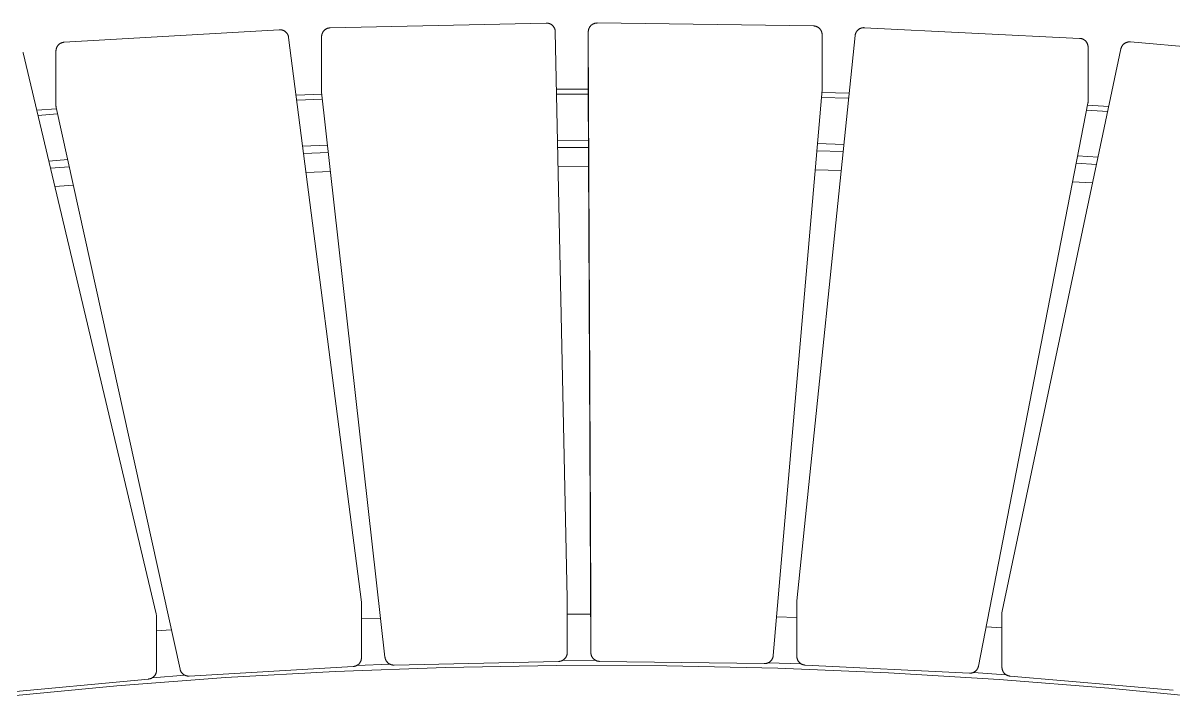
# Model space of a CAD drawing. Header units: millimetres. Extents: x -427 to 4679, y -324 to 2971.
# Drawn here: x 3155 to 3674, y 1365 to 1670 of the extents above; entities that cross this region are included whole.
import ezdxf

# ---------------------------------------------------------------- set-up
doc = ezdxf.new("R2010")
doc.units = ezdxf.units.MM
doc.layers.add('ZANO_R', color=7, linetype='Continuous', lineweight=0)

msp = doc.modelspace()

# ---------------------------------------------------------------- linework, layer by layer
at = {"layer": 'ZANO_R'}
for p, q in [((3293.89, 1668.02), (3391.17, 1670.18)), ((3391.17, 1670.18), (3391.31, 1670.18)), ((3391.31, 1670.18), (3391.45, 1670.17)), ((3391.45, 1670.17), (3391.59, 1670.16)), ((3391.59, 1670.16), (3391.72, 1670.15)), ((3391.72, 1670.15), (3391.86, 1670.13)), ((3391.86, 1670.13), (3392, 1670.11)), ((3392, 1670.11), (3392.13, 1670.08)), ((3392.13, 1670.08), (3392.27, 1670.05)), ((3392.27, 1670.05), (3392.4, 1670.01)), ((3392.4, 1670.01), (3392.54, 1669.97)), ((3392.54, 1669.97), (3392.67, 1669.92)), ((3392.67, 1669.92), (3392.8, 1669.87)), ((3392.8, 1669.87), (3392.92, 1669.81)), ((3392.92, 1669.81), (3393.05, 1669.76)), ((3393.05, 1669.76), (3393.17, 1669.69)), ((3393.17, 1669.69), (3393.29, 1669.62)), ((3393.29, 1669.62), (3393.41, 1669.55)), ((3393.41, 1669.55), (3393.53, 1669.47)), ((3393.53, 1669.47), (3393.64, 1669.39)), ((3393.64, 1669.39), (3393.75, 1669.31)), ((3393.75, 1669.31), (3393.86, 1669.22)), ((3393.86, 1669.22), (3393.96, 1669.13)), ((3393.96, 1669.13), (3394.06, 1669.03)), ((3394.06, 1669.03), (3394.16, 1668.93)), ((3394.16, 1668.93), (3394.25, 1668.83)), ((3394.25, 1668.83), (3394.34, 1668.73)), ((3394.34, 1668.73), (3394.43, 1668.62)), ((3394.43, 1668.62), (3394.51, 1668.51)), ((3394.51, 1668.51), (3394.59, 1668.39)), ((3394.59, 1668.39), (3394.66, 1668.28)), ((3410.73, 1668.32), (3410.81, 1668.43)), ((3410.81, 1668.43), (3410.89, 1668.54)), ((3410.89, 1668.54), (3410.97, 1668.65)), ((3410.97, 1668.65), (3411.05, 1668.76)), ((3411.05, 1668.76), (3411.14, 1668.87)), ((3411.14, 1668.87), (3411.24, 1668.97)), ((3411.24, 1668.97), (3411.33, 1669.06)), ((3411.33, 1669.06), (3411.43, 1669.16)), ((3411.43, 1669.16), (3411.54, 1669.25)), ((3411.54, 1669.25), (3411.64, 1669.34)), ((3411.64, 1669.34), (3411.75, 1669.42)), ((3411.75, 1669.42), (3411.86, 1669.5)), ((3411.86, 1669.5), (3411.98, 1669.58)), ((3411.98, 1669.58), (3412.09, 1669.65)), ((3412.09, 1669.65), (3412.21, 1669.72)), ((3412.21, 1669.72), (3412.33, 1669.78)), ((3412.33, 1669.78), (3412.46, 1669.84)), ((3412.46, 1669.84), (3412.58, 1669.9)), ((3412.58, 1669.9), (3412.71, 1669.95)), ((3412.71, 1669.95), (3412.84, 1669.99)), ((3412.84, 1669.99), (3412.97, 1670.04)), ((3412.97, 1670.04), (3413.1, 1670.07)), ((3413.1, 1670.07), (3413.23, 1670.11)), ((3413.23, 1670.11), (3413.37, 1670.13)), ((3413.37, 1670.13), (3413.5, 1670.16)), ((3413.5, 1670.16), (3413.64, 1670.18)), ((3413.64, 1670.18), (3413.78, 1670.19)), ((3413.78, 1670.19), (3413.91, 1670.2)), ((3413.91, 1670.2), (3414.05, 1670.21)), ((3414.05, 1670.21), (3414.19, 1670.21)), ((3414.19, 1670.21), (3511.52, 1668.88)), ((3511.52, 1668.88), (3511.65, 1668.88)), ((3511.65, 1668.88), (3511.79, 1668.87)), ((3511.79, 1668.87), (3511.93, 1668.86)), ((3511.93, 1668.86), (3512.07, 1668.84)), ((3512.07, 1668.84), (3512.2, 1668.81)), ((3512.2, 1668.81), (3512.34, 1668.79)), ((3512.34, 1668.79), (3512.47, 1668.75)), ((3512.47, 1668.75), (3512.61, 1668.72)), ((3512.61, 1668.72), (3512.74, 1668.67)), ((3512.74, 1668.67), (3512.87, 1668.63)), ((3512.87, 1668.63), (3513, 1668.58)), ((3513, 1668.58), (3513.12, 1668.52)), ((3513.12, 1668.52), (3513.25, 1668.46)), ((3513.25, 1668.46), (3513.37, 1668.4)), ((3513.37, 1668.4), (3513.49, 1668.33)), ((3513.49, 1668.33), (3513.61, 1668.26)), ((3174.05, 1661.53), (3270.92, 1667.16)), ((3270.92, 1667.16), (3271.06, 1667.17)), ((3271.06, 1667.17), (3271.19, 1667.17)), ((3271.19, 1667.17), (3271.33, 1667.17)), ((3271.33, 1667.17), (3271.47, 1667.16)), ((3271.47, 1667.16), (3271.61, 1667.14)), ((3271.61, 1667.14), (3271.75, 1667.13)), ((3271.75, 1667.13), (3271.88, 1667.1)), ((3271.88, 1667.1), (3272.02, 1667.08)), ((3272.02, 1667.08), (3272.15, 1667.04)), ((3272.15, 1667.04), (3272.29, 1667.01)), ((3272.29, 1667.01), (3272.42, 1666.96)), ((3272.42, 1666.96), (3272.55, 1666.92)), ((3272.55, 1666.92), (3272.68, 1666.87)), ((3272.68, 1666.87), (3272.81, 1666.81)), ((3272.81, 1666.81), (3272.93, 1666.75)), ((3272.93, 1666.75), (3273.06, 1666.69)), ((3273.06, 1666.69), (3273.18, 1666.62)), ((3273.18, 1666.62), (3273.29, 1666.55)), ((3273.29, 1666.55), (3273.41, 1666.47)), ((3273.41, 1666.47), (3273.52, 1666.39)), ((3273.52, 1666.39), (3273.63, 1666.31)), ((3273.63, 1666.31), (3273.74, 1666.22)), ((3273.74, 1666.22), (3273.85, 1666.13)), ((3273.85, 1666.13), (3273.95, 1666.03)), ((3273.95, 1666.03), (3274.04, 1665.93)), ((3274.04, 1665.93), (3274.14, 1665.83)), ((3274.14, 1665.83), (3274.23, 1665.73)), ((3274.23, 1665.73), (3274.31, 1665.62)), ((3274.31, 1665.62), (3274.4, 1665.51)), ((3274.4, 1665.51), (3274.48, 1665.39)), ((3274.48, 1665.39), (3274.55, 1665.28)), ((3274.55, 1665.28), (3274.62, 1665.16)), ((3274.62, 1665.16), (3274.69, 1665.03)), ((3274.69, 1665.03), (3274.75, 1664.91)), ((3274.75, 1664.91), (3274.81, 1664.79)), ((3274.81, 1664.79), (3274.86, 1664.66)), ((3274.86, 1664.66), (3274.91, 1664.53)), ((3274.91, 1664.53), (3274.96, 1664.4)), ((3274.96, 1664.4), (3275, 1664.26)), ((3275, 1664.26), (3275.03, 1664.13)), ((3275.03, 1664.13), (3275.06, 1663.99)), ((3275.06, 1663.99), (3275.09, 1663.86)), ((3275.09, 1663.86), (3275.1, 1663.77)), ((3275.1, 1663.77), (3275.12, 1663.68)), ((3275.12, 1663.68), (3307.88, 1409.11)), ((3289.98, 1664.16), (3289.99, 1664.29)), ((3289.98, 1664.02), (3289.98, 1664.16)), ((3289.98, 1639.52), (3289.98, 1664.02)), ((3289.99, 1664.29), (3290, 1664.43)), ((3290, 1664.43), (3290.01, 1664.57)), ((3290.01, 1664.57), (3290.04, 1664.7)), ((3290.04, 1664.7), (3290.06, 1664.84)), ((3290.06, 1664.84), (3290.09, 1664.97)), ((3290.09, 1664.97), (3290.13, 1665.11)), ((3290.13, 1665.11), (3290.17, 1665.24)), ((3290.17, 1665.24), (3290.21, 1665.37)), ((3290.21, 1665.37), (3290.26, 1665.5)), ((3290.26, 1665.5), (3290.31, 1665.62)), ((3290.31, 1665.62), (3290.37, 1665.75)), ((3290.37, 1665.75), (3290.43, 1665.87)), ((3290.43, 1665.87), (3290.5, 1665.99)), ((3290.5, 1665.99), (3290.57, 1666.11)), ((3290.57, 1666.11), (3290.64, 1666.23)), ((3290.64, 1666.23), (3290.72, 1666.34)), ((3290.72, 1666.34), (3290.8, 1666.45)), ((3290.8, 1666.45), (3290.89, 1666.56)), ((3290.89, 1666.56), (3290.98, 1666.67)), ((3290.98, 1666.67), (3291.07, 1666.77)), ((3291.07, 1666.77), (3291.16, 1666.87)), ((3291.16, 1666.87), (3291.26, 1666.96)), ((3291.26, 1666.96), (3291.37, 1667.05)), ((3291.37, 1667.05), (3291.47, 1667.14)), ((3291.47, 1667.14), (3291.58, 1667.22)), ((3291.58, 1667.22), (3291.69, 1667.3)), ((3291.69, 1667.3), (3291.81, 1667.38)), ((3291.81, 1667.38), (3291.93, 1667.45)), ((3291.93, 1667.45), (3292.04, 1667.52)), ((3292.04, 1667.52), (3292.17, 1667.59)), ((3292.17, 1667.59), (3292.29, 1667.65)), ((3292.29, 1667.65), (3292.42, 1667.7)), ((3292.42, 1667.7), (3292.54, 1667.75)), ((3292.54, 1667.75), (3292.67, 1667.8)), ((3292.67, 1667.8), (3292.8, 1667.84)), ((3292.8, 1667.84), (3292.94, 1667.88)), ((3292.94, 1667.88), (3293.07, 1667.92)), ((3293.07, 1667.92), (3293.2, 1667.94)), ((3293.2, 1667.94), (3293.34, 1667.97)), ((3293.34, 1667.97), (3293.48, 1667.99)), ((3293.48, 1667.99), (3293.61, 1668)), ((3293.61, 1668), (3293.75, 1668.01)), ((3293.75, 1668.01), (3293.89, 1668.02)), ((3394.66, 1668.28), (3394.74, 1668.16)), ((3394.74, 1668.16), (3394.8, 1668.03)), ((3394.8, 1668.03), (3394.86, 1667.91)), ((3394.86, 1667.91), (3394.92, 1667.78)), ((3394.92, 1667.78), (3394.98, 1667.66)), ((3394.98, 1667.66), (3395.03, 1667.53)), ((3395.03, 1667.53), (3395.07, 1667.39)), ((3395.07, 1667.39), (3395.11, 1667.26)), ((3395.11, 1667.26), (3395.14, 1667.13)), ((3395.14, 1667.13), (3395.18, 1666.99)), ((3395.18, 1666.99), (3395.2, 1666.86)), ((3395.2, 1666.86), (3395.22, 1666.72)), ((3395.22, 1666.72), (3395.24, 1666.58)), ((3395.24, 1666.58), (3395.25, 1666.44)), ((3395.25, 1666.44), (3395.26, 1666.35)), ((3395.26, 1666.35), (3395.26, 1666.26)), ((3395.26, 1666.26), (3400.66, 1411)), ((3410.13, 1666.29), (3410.14, 1666.37)), ((3410.13, 1666.21), (3410.13, 1666.29)), ((3410.13, 1666.2), (3410.13, 1666.21)), ((3410.13, 1666.2), (3411.29, 1410.93)), ((3410.13, 1641.71), (3410.13, 1666.2)), ((3410.14, 1666.51), (3410.16, 1666.64)), ((3410.14, 1666.37), (3410.14, 1666.51)), ((3410.16, 1666.64), (3410.17, 1666.78)), ((3410.17, 1666.78), (3410.2, 1666.92)), ((3410.2, 1666.92), (3410.22, 1667.05)), ((3410.22, 1667.05), (3410.25, 1667.18)), ((3410.25, 1667.18), (3410.29, 1667.32)), ((3410.29, 1667.32), (3410.33, 1667.45)), ((3410.33, 1667.45), (3410.37, 1667.58)), ((3410.37, 1667.58), (3410.42, 1667.71)), ((3410.42, 1667.71), (3410.48, 1667.83)), ((3410.48, 1667.83), (3410.54, 1667.96)), ((3410.54, 1667.96), (3410.6, 1668.08)), ((3410.6, 1668.08), (3410.66, 1668.2)), ((3410.66, 1668.2), (3410.73, 1668.32)), ((3504.09, 1409.68), (3530.31, 1664.51)), ((3513.61, 1668.26), (3513.73, 1668.18)), ((3513.73, 1668.18), (3513.84, 1668.1)), ((3513.84, 1668.1), (3513.95, 1668.02)), ((3513.95, 1668.02), (3514.06, 1667.93)), ((3514.06, 1667.93), (3514.16, 1667.84)), ((3514.16, 1667.84), (3514.26, 1667.74)), ((3514.26, 1667.74), (3514.36, 1667.64)), ((3514.36, 1667.64), (3514.45, 1667.54)), ((3514.45, 1667.54), (3514.54, 1667.44)), ((3514.54, 1667.44), (3514.63, 1667.33)), ((3514.63, 1667.33), (3514.71, 1667.22)), ((3514.71, 1667.22), (3514.79, 1667.1)), ((3514.79, 1667.1), (3514.86, 1666.99)), ((3514.86, 1666.99), (3514.93, 1666.87)), ((3514.93, 1666.87), (3515, 1666.75)), ((3515, 1666.75), (3515.06, 1666.62)), ((3515.06, 1666.62), (3515.12, 1666.5)), ((3515.12, 1666.5), (3515.17, 1666.37)), ((3515.17, 1666.37), (3515.22, 1666.24)), ((3515.22, 1666.24), (3515.27, 1666.11)), ((3515.27, 1666.11), (3515.31, 1665.98)), ((3515.31, 1665.98), (3515.34, 1665.84)), ((3515.34, 1665.84), (3515.37, 1665.71)), ((3515.37, 1665.71), (3515.4, 1665.57)), ((3515.4, 1665.57), (3515.42, 1665.44)), ((3515.42, 1665.44), (3515.44, 1665.3)), ((3515.44, 1665.3), (3515.45, 1665.16)), ((3515.45, 1665.16), (3515.46, 1665.02)), ((3515.46, 1665.02), (3515.46, 1664.88)), ((3515.46, 1664.88), (3515.46, 1640.39)), ((3530.31, 1664.51), (3530.32, 1664.6)), ((3530.32, 1664.6), (3530.34, 1664.68)), ((3530.34, 1664.68), (3530.36, 1664.82)), ((3530.36, 1664.82), (3530.39, 1664.95)), ((3530.39, 1664.95), (3530.42, 1665.09)), ((3530.42, 1665.09), (3530.45, 1665.22)), ((3530.45, 1665.22), (3530.5, 1665.35)), ((3530.5, 1665.35), (3530.54, 1665.48)), ((3530.54, 1665.48), (3530.59, 1665.61)), ((3530.59, 1665.61), (3530.64, 1665.73)), ((3530.64, 1665.73), (3530.7, 1665.86)), ((3530.7, 1665.86), (3530.76, 1665.98)), ((3530.76, 1665.98), (3530.83, 1666.1)), ((3530.83, 1666.1), (3530.9, 1666.22)), ((3530.9, 1666.22), (3530.98, 1666.33)), ((3530.98, 1666.33), (3531.05, 1666.44)), ((3531.05, 1666.44), (3531.14, 1666.55)), ((3531.14, 1666.55), (3531.22, 1666.66)), ((3531.22, 1666.66), (3531.31, 1666.76)), ((3531.31, 1666.76), (3531.41, 1666.86)), ((3531.41, 1666.86), (3531.5, 1666.96)), ((3531.5, 1666.96), (3531.6, 1667.06)), ((3531.6, 1667.06), (3531.7, 1667.15)), ((3531.7, 1667.15), (3531.81, 1667.23)), ((3531.81, 1667.23), (3531.92, 1667.32)), ((3531.92, 1667.32), (3532.03, 1667.4)), ((3532.03, 1667.4), (3532.15, 1667.47)), ((3532.15, 1667.47), (3532.26, 1667.54)), ((3532.26, 1667.54), (3532.38, 1667.61)), ((3532.38, 1667.61), (3532.5, 1667.67)), ((3532.5, 1667.67), (3532.63, 1667.73)), ((3532.63, 1667.73), (3532.75, 1667.79)), ((3532.75, 1667.79), (3532.88, 1667.84)), ((3532.88, 1667.84), (3533.01, 1667.88)), ((3533.01, 1667.88), (3533.14, 1667.93)), ((3533.14, 1667.93), (3533.27, 1667.96)), ((3533.27, 1667.96), (3533.4, 1668)), ((3533.4, 1668), (3533.54, 1668.02)), ((3533.54, 1668.02), (3533.67, 1668.05)), ((3533.67, 1668.05), (3533.81, 1668.07)), ((3533.81, 1668.07), (3533.94, 1668.08)), ((3533.94, 1668.08), (3534.08, 1668.09)), ((3534.08, 1668.09), (3534.22, 1668.1)), ((3534.22, 1668.1), (3534.35, 1668.1)), ((3534.35, 1668.1), (3534.49, 1668.09)), ((3534.49, 1668.09), (3631.49, 1663.29)), ((3631.49, 1663.29), (3631.63, 1663.28)), ((3631.63, 1663.28), (3631.77, 1663.27)), ((3631.77, 1663.27), (3631.9, 1663.25)), ((3631.9, 1663.25), (3632.04, 1663.23)), ((3632.04, 1663.23), (3632.18, 1663.2)), ((3632.18, 1663.2), (3632.31, 1663.16)), ((3632.31, 1663.16), (3632.44, 1663.13)), ((3170.31, 1657.95), (3170.32, 1658.09)), ((3170.32, 1658.09), (3170.34, 1658.22)), ((3170.34, 1658.22), (3170.37, 1658.36)), ((3170.37, 1658.36), (3170.4, 1658.49)), ((3170.4, 1658.49), (3170.43, 1658.63)), ((3170.43, 1658.63), (3170.47, 1658.76)), ((3170.47, 1658.76), (3170.52, 1658.89)), ((3170.52, 1658.89), (3170.57, 1659.02)), ((3170.57, 1659.02), (3170.62, 1659.14)), ((3170.62, 1659.14), (3170.68, 1659.27)), ((3170.68, 1659.27), (3170.74, 1659.39)), ((3170.74, 1659.39), (3170.8, 1659.51)), ((3170.8, 1659.51), (3170.87, 1659.63)), ((3170.87, 1659.63), (3170.95, 1659.75)), ((3170.95, 1659.75), (3171.03, 1659.86)), ((3171.03, 1659.86), (3171.11, 1659.97)), ((3171.11, 1659.97), (3171.19, 1660.08)), ((3171.19, 1660.08), (3171.28, 1660.18)), ((3171.28, 1660.18), (3171.38, 1660.28)), ((3171.38, 1660.28), (3171.47, 1660.38)), ((3171.47, 1660.38), (3171.57, 1660.48)), ((3171.57, 1660.48), (3171.67, 1660.57)), ((3171.67, 1660.57), (3171.78, 1660.66)), ((3171.78, 1660.66), (3171.89, 1660.74)), ((3171.89, 1660.74), (3172, 1660.82)), ((3172, 1660.82), (3172.11, 1660.9)), ((3172.11, 1660.9), (3172.23, 1660.97)), ((3172.23, 1660.97), (3172.35, 1661.04)), ((3172.35, 1661.04), (3172.47, 1661.1)), ((3172.47, 1661.1), (3172.59, 1661.17)), ((3172.59, 1661.17), (3172.72, 1661.22)), ((3172.72, 1661.22), (3172.85, 1661.27)), ((3172.85, 1661.27), (3172.98, 1661.32)), ((3172.98, 1661.32), (3173.11, 1661.36)), ((3173.11, 1661.36), (3173.24, 1661.4)), ((3173.24, 1661.4), (3173.37, 1661.43)), ((3173.37, 1661.43), (3173.51, 1661.46)), ((3173.51, 1661.46), (3173.64, 1661.49)), ((3173.64, 1661.49), (3173.78, 1661.51)), ((3173.78, 1661.51), (3173.92, 1661.52)), ((3173.92, 1661.52), (3174.05, 1661.53)), ((3596.58, 1405.12), (3650.08, 1658.52)), ((3632.44, 1663.13), (3632.57, 1663.08)), ((3632.57, 1663.08), (3632.7, 1663.04)), ((3632.7, 1663.04), (3632.83, 1662.99)), ((3632.83, 1662.99), (3632.96, 1662.93)), ((3632.96, 1662.93), (3633.08, 1662.87)), ((3633.08, 1662.87), (3633.21, 1662.81)), ((3633.21, 1662.81), (3633.33, 1662.74)), ((3633.33, 1662.74), (3633.45, 1662.67)), ((3633.45, 1662.67), (3633.56, 1662.59)), ((3633.56, 1662.59), (3633.67, 1662.51)), ((3633.67, 1662.51), (3633.78, 1662.43)), ((3633.78, 1662.43), (3633.89, 1662.34)), ((3633.89, 1662.34), (3633.99, 1662.25)), ((3633.99, 1662.25), (3634.09, 1662.15)), ((3634.09, 1662.15), (3634.19, 1662.05)), ((3634.19, 1662.05), (3634.28, 1661.95)), ((3634.28, 1661.95), (3634.37, 1661.85)), ((3634.37, 1661.85), (3634.46, 1661.74)), ((3634.46, 1661.74), (3634.54, 1661.63)), ((3634.54, 1661.63), (3634.62, 1661.51)), ((3634.62, 1661.51), (3634.7, 1661.4)), ((3634.7, 1661.4), (3634.77, 1661.28)), ((3634.77, 1661.28), (3634.83, 1661.16)), ((3634.83, 1661.16), (3634.9, 1661.03)), ((3634.9, 1661.03), (3634.95, 1660.91)), ((3634.95, 1660.91), (3635.01, 1660.78)), ((3635.01, 1660.78), (3635.06, 1660.65)), ((3635.06, 1660.65), (3635.1, 1660.52)), ((3635.1, 1660.52), (3635.14, 1660.39)), ((3635.14, 1660.39), (3635.18, 1660.25)), ((3635.18, 1660.25), (3635.21, 1660.12)), ((3635.21, 1660.12), (3635.23, 1659.98)), ((3635.23, 1659.98), (3635.25, 1659.85)), ((3635.25, 1659.85), (3635.27, 1659.71)), ((3635.27, 1659.71), (3635.28, 1659.57)), ((3635.28, 1659.57), (3635.29, 1659.43)), ((3635.29, 1659.43), (3635.29, 1659.3)), ((3635.29, 1659.3), (3635.29, 1634.8)), ((3650.08, 1658.52), (3650.1, 1658.61)), ((3650.1, 1658.61), (3650.12, 1658.69)), ((3650.12, 1658.69), (3650.16, 1658.82)), ((3650.16, 1658.82), (3650.2, 1658.95)), ((3650.2, 1658.95), (3650.25, 1659.08)), ((3650.25, 1659.08), (3650.3, 1659.21)), ((3650.3, 1659.21), (3650.35, 1659.34)), ((3650.35, 1659.34), (3650.41, 1659.46)), ((3650.41, 1659.46), (3650.47, 1659.58)), ((3650.47, 1659.58), (3650.54, 1659.7)), ((3650.54, 1659.7), (3650.61, 1659.82)), ((3650.61, 1659.82), (3650.68, 1659.93)), ((3650.68, 1659.93), (3650.76, 1660.05)), ((3650.76, 1660.05), (3650.84, 1660.16)), ((3650.84, 1660.16), (3650.93, 1660.26)), ((3650.93, 1660.26), (3651.02, 1660.37)), ((3651.02, 1660.37), (3651.11, 1660.47)), ((3651.11, 1660.47), (3651.21, 1660.56)), ((3651.21, 1660.56), (3651.31, 1660.66)), ((3651.31, 1660.66), (3651.41, 1660.75)), ((3651.41, 1660.75), (3651.52, 1660.83)), ((3651.52, 1660.83), (3651.63, 1660.92)), ((3651.63, 1660.92), (3651.74, 1661)), ((3651.74, 1661), (3651.85, 1661.07)), ((3651.85, 1661.07), (3651.97, 1661.14)), ((3651.97, 1661.14), (3652.09, 1661.21)), ((3652.09, 1661.21), (3652.21, 1661.27)), ((3652.21, 1661.27), (3652.34, 1661.33)), ((3652.34, 1661.33), (3652.46, 1661.39)), ((3652.46, 1661.39), (3652.59, 1661.44)), ((3652.59, 1661.44), (3652.72, 1661.48)), ((3652.72, 1661.48), (3652.85, 1661.53)), ((3652.85, 1661.53), (3652.98, 1661.56)), ((3652.98, 1661.56), (3653.11, 1661.6)), ((3653.11, 1661.6), (3653.25, 1661.62)), ((3653.25, 1661.62), (3653.38, 1661.65)), ((3653.38, 1661.65), (3653.52, 1661.67)), ((3653.52, 1661.67), (3653.66, 1661.68)), ((3653.66, 1661.68), (3653.79, 1661.69)), ((3653.79, 1661.69), (3653.93, 1661.69)), ((3653.93, 1661.69), (3654.07, 1661.69)), ((3654.07, 1661.69), (3654.2, 1661.69)), ((3654.2, 1661.69), (3654.34, 1661.68)), ((3654.34, 1661.68), (3750.64, 1653.42)), ((3155.44, 1656.97), (3155.49, 1656.8)), ((3155.49, 1656.8), (3215.49, 1403.89)), ((3170.28, 1657.54), (3170.29, 1657.68)), ((3170.28, 1633.04), (3170.28, 1657.54)), ((3170.29, 1657.81), (3170.31, 1657.95)), ((3170.29, 1657.68), (3170.29, 1657.81)), ((3278.47, 1637.65), (3290.11, 1638.1)), ((3289.98, 1639.39), (3289.98, 1639.52)), ((3289.98, 1639.26), (3289.98, 1639.39)), ((3289.99, 1639.17), (3289.98, 1639.26)), ((3290, 1639.08), (3289.99, 1639.17)), ((3318.53, 1384.34), (3290, 1639.08)), ((3395.81, 1640.37), (3410.14, 1640.43)), ((3395.86, 1638.07), (3410.15, 1638.12)), ((3411.29, 1386.43), (3410.13, 1641.71)), ((3515.45, 1640.05), (3493.46, 1385.08)), ((3515.35, 1638.94), (3527.64, 1638.55)), ((3515.46, 1640.23), (3515.45, 1640.14)), ((3515.45, 1640.14), (3515.45, 1640.05)), ((3515.46, 1640.39), (3515.46, 1640.31)), ((3515.46, 1640.31), (3515.46, 1640.23)), ((3170.29, 1632.91), (3170.28, 1633.04)), ((3170.29, 1632.77), (3170.29, 1632.91)), ((3170.31, 1632.63), (3170.29, 1632.77)), ((3170.32, 1632.49), (3170.31, 1632.63)), ((3170.34, 1632.36), (3170.32, 1632.49)), ((3170.36, 1632.27), (3170.34, 1632.36)), ((3170.38, 1632.18), (3170.36, 1632.27)), ((3226.18, 1378.95), (3170.38, 1632.18)), ((3278.76, 1635.35), (3290.37, 1635.8)), ((3515.15, 1636.63), (3527.41, 1636.25)), ((3635.22, 1634.04), (3585.93, 1380.35)), ((3635.06, 1633.23), (3644.61, 1632.59)), ((3635.24, 1634.13), (3635.22, 1634.04)), ((3635.25, 1634.21), (3635.24, 1634.13)), ((3635.27, 1634.33), (3635.25, 1634.21)), ((3635.28, 1634.45), (3635.27, 1634.33)), ((3635.29, 1634.56), (3635.28, 1634.45)), ((3635.29, 1634.8), (3635.29, 1634.68)), ((3635.29, 1634.68), (3635.29, 1634.56)), ((3161.64, 1630.84), (3170.53, 1631.5)), ((3162.19, 1628.55), (3171.03, 1629.21)), ((3634.62, 1630.94), (3644.13, 1630.3)), ((3396.29, 1617.28), (3410.24, 1617.33)), ((3281.43, 1614.62), (3292.69, 1615.06)), ((3293.06, 1611.81), (3281.85, 1611.37)), ((3410.26, 1614.07), (3396.36, 1614.02)), ((3524.94, 1612.24), (3513.08, 1612.62)), ((3513.36, 1615.88), (3525.27, 1615.5)), ((3167.07, 1607.96), (3175.58, 1608.6)), ((3639.09, 1606.45), (3629.98, 1607.06)), ((3630.6, 1610.28), (3639.77, 1609.66)), ((3176.28, 1605.38), (3167.83, 1604.75)), ((3294.01, 1603.27), (3282.95, 1602.86)), ((3410.3, 1605.46), (3396.55, 1605.41)), ((3524.06, 1603.7), (3512.34, 1604.06)), ((3178.12, 1597.07), (3169.8, 1596.46)), ((3637.33, 1598.1), (3628.35, 1598.68)), ((3400.66, 1411), (3400.66, 1410.92)), ((3400.66, 1410.92), (3400.66, 1386.43)), ((3411.29, 1410.93), (3411.29, 1386.43)), ((3504.07, 1409.41), (3504.08, 1409.54)), ((3504.07, 1409.27), (3504.07, 1409.41)), ((3504.08, 1409.54), (3504.09, 1409.68)), ((3307.88, 1409.11), (3307.9, 1408.98)), ((3307.9, 1408.98), (3307.91, 1408.85)), ((3307.91, 1408.85), (3307.91, 1408.72)), ((3307.91, 1408.72), (3307.92, 1408.6)), ((3307.92, 1408.6), (3307.92, 1384.1)), ((3504.07, 1384.77), (3504.07, 1409.27)), ((3596.5, 1404.29), (3596.58, 1405.12)), ((3596.5, 1379.8), (3596.5, 1404.29)), ((3215.49, 1403.89), (3215.6, 1402.96)), ((3215.6, 1402.96), (3215.6, 1378.47)), ((3316.57, 1401.88), (3307.92, 1401.55)), ((3411.21, 1403.71), (3400.66, 1403.68)), ((3504.07, 1402.23), (3494.97, 1402.52)), ((3222.27, 1396.68), (3215.6, 1396.19)), ((3596.5, 1397.51), (3589.36, 1397.99)), ((3307.86, 1383.42), (3307.83, 1383.28)), ((3307.88, 1383.55), (3307.86, 1383.42)), ((3307.9, 1383.69), (3307.88, 1383.55)), ((3307.91, 1383.83), (3307.9, 1383.69)), ((3307.92, 1384.1), (3307.91, 1383.96)), ((3307.91, 1383.96), (3307.91, 1383.83)), ((3318.55, 1384.2), (3318.53, 1384.34)), ((3318.57, 1384.06), (3318.55, 1384.2)), ((3318.6, 1383.93), (3318.57, 1384.06)), ((3318.63, 1383.79), (3318.6, 1383.93)), ((3318.67, 1383.66), (3318.63, 1383.79)), ((3318.71, 1383.53), (3318.67, 1383.66)), ((3318.76, 1383.4), (3318.71, 1383.53)), ((3318.81, 1383.27), (3318.76, 1383.4)), ((3399.27, 1383.39), (3399.16, 1383.3)), ((3399.37, 1383.48), (3399.27, 1383.39)), ((3399.47, 1383.58), (3399.37, 1383.48)), ((3399.57, 1383.68), (3399.47, 1383.58)), ((3399.66, 1383.78), (3399.57, 1383.68)), ((3399.75, 1383.88), (3399.66, 1383.78)), ((3399.84, 1383.99), (3399.75, 1383.88)), ((3399.92, 1384.1), (3399.84, 1383.99)), ((3400, 1384.22), (3399.92, 1384.1)), ((3400.07, 1384.33), (3400, 1384.22)), ((3400.14, 1384.45), (3400.07, 1384.33)), ((3400.21, 1384.57), (3400.14, 1384.45)), ((3400.27, 1384.69), (3400.21, 1384.57)), ((3400.32, 1384.82), (3400.27, 1384.69)), ((3400.38, 1384.95), (3400.32, 1384.82)), ((3400.43, 1385.08), (3400.38, 1384.95)), ((3400.47, 1385.21), (3400.43, 1385.08)), ((3400.51, 1385.34), (3400.47, 1385.21)), ((3400.55, 1385.47), (3400.51, 1385.34)), ((3400.58, 1385.6), (3400.55, 1385.47)), ((3400.6, 1385.74), (3400.58, 1385.6)), ((3400.62, 1385.88), (3400.6, 1385.74)), ((3400.64, 1386.01), (3400.62, 1385.88)), ((3400.65, 1386.15), (3400.64, 1386.01)), ((3400.66, 1386.29), (3400.65, 1386.15)), ((3400.66, 1386.43), (3400.66, 1386.29)), ((3411.29, 1386.42), (3411.29, 1386.43)), ((3411.29, 1386.28), (3411.29, 1386.42)), ((3411.3, 1386.14), (3411.29, 1386.28)), ((3411.31, 1386.01), (3411.3, 1386.14)), ((3411.33, 1385.87), (3411.31, 1386.01)), ((3411.35, 1385.73), (3411.33, 1385.87)), ((3411.38, 1385.6), (3411.35, 1385.73)), ((3411.41, 1385.46), (3411.38, 1385.6)), ((3411.45, 1385.33), (3411.41, 1385.46)), ((3411.49, 1385.2), (3411.45, 1385.33)), ((3411.53, 1385.07), (3411.49, 1385.2)), ((3411.58, 1384.94), (3411.53, 1385.07)), ((3411.64, 1384.81), (3411.58, 1384.94)), ((3411.69, 1384.69), (3411.64, 1384.81)), ((3411.76, 1384.56), (3411.69, 1384.69)), ((3411.82, 1384.44), (3411.76, 1384.56)), ((3411.89, 1384.32), (3411.82, 1384.44)), ((3411.97, 1384.21), (3411.89, 1384.32)), ((3412.05, 1384.1), (3411.97, 1384.21)), ((3412.13, 1383.98), (3412.05, 1384.1)), ((3412.22, 1383.88), (3412.13, 1383.98)), ((3412.31, 1383.77), (3412.22, 1383.88)), ((3412.4, 1383.67), (3412.31, 1383.77)), ((3412.5, 1383.57), (3412.4, 1383.67)), ((3412.6, 1383.48), (3412.5, 1383.57)), ((3412.7, 1383.39), (3412.6, 1383.48)), ((3412.81, 1383.3), (3412.7, 1383.39)), ((3492.91, 1383.38), (3492.84, 1383.26)), ((3492.98, 1383.5), (3492.91, 1383.38)), ((3493.04, 1383.62), (3492.98, 1383.5)), ((3493.1, 1383.74), (3493.04, 1383.62)), ((3493.16, 1383.87), (3493.1, 1383.74)), ((3493.21, 1384), (3493.16, 1383.87)), ((3493.26, 1384.13), (3493.21, 1384)), ((3493.3, 1384.26), (3493.26, 1384.13)), ((3493.34, 1384.4), (3493.3, 1384.26)), ((3493.38, 1384.53), (3493.34, 1384.4)), ((3493.4, 1384.67), (3493.38, 1384.53)), ((3493.43, 1384.81), (3493.4, 1384.67)), ((3493.45, 1384.95), (3493.43, 1384.81)), ((3493.46, 1385.08), (3493.45, 1384.95)), ((3504.07, 1384.64), (3504.07, 1384.77)), ((3504.08, 1384.5), (3504.07, 1384.64)), ((3504.09, 1384.36), (3504.08, 1384.5)), ((3504.11, 1384.22), (3504.09, 1384.36)), ((3504.13, 1384.09), (3504.11, 1384.22)), ((3504.16, 1383.95), (3504.13, 1384.09)), ((3504.19, 1383.82), (3504.16, 1383.95)), ((3504.22, 1383.68), (3504.19, 1383.82)), ((3504.26, 1383.55), (3504.22, 1383.68)), ((3504.31, 1383.42), (3504.26, 1383.55)), ((3504.36, 1383.29), (3504.31, 1383.42)), ((3215.59, 1378.19), (3215.58, 1378.06)), ((3215.6, 1378.33), (3215.59, 1378.19)), ((3215.6, 1378.47), (3215.6, 1378.33)), ((3226.21, 1378.81), (3226.18, 1378.95)), ((3226.25, 1378.68), (3226.21, 1378.81)), ((3226.29, 1378.55), (3226.25, 1378.68)), ((3226.33, 1378.42), (3226.29, 1378.55)), ((3226.38, 1378.29), (3226.33, 1378.42)), ((3226.44, 1378.17), (3226.38, 1378.29)), ((3304.15, 1380.11), (3230.32, 1375.82)), ((3296.1, 1377.88), (3345.75, 1379.69)), ((3304.29, 1380.12), (3304.15, 1380.11)), ((3304.42, 1380.13), (3304.29, 1380.12)), ((3304.56, 1380.15), (3304.42, 1380.13)), ((3304.69, 1380.18), (3304.56, 1380.15)), ((3304.83, 1380.21), (3304.69, 1380.18)), ((3304.96, 1380.24), (3304.83, 1380.21)), ((3305.09, 1380.28), (3304.96, 1380.24)), ((3305.22, 1380.32), (3305.09, 1380.28)), ((3305.35, 1380.37), (3305.22, 1380.32)), ((3305.48, 1380.42), (3305.35, 1380.37)), ((3305.61, 1380.48), (3305.48, 1380.42)), ((3305.73, 1380.54), (3305.61, 1380.48)), ((3305.85, 1380.6), (3305.73, 1380.54)), ((3305.97, 1380.67), (3305.85, 1380.6)), ((3305.9, 1380.63), (3320.71, 1381.21)), ((3306.09, 1380.74), (3305.97, 1380.67)), ((3306.2, 1380.82), (3306.09, 1380.74)), ((3306.31, 1380.9), (3306.2, 1380.82)), ((3306.42, 1380.98), (3306.31, 1380.9)), ((3306.53, 1381.07), (3306.42, 1380.98)), ((3306.63, 1381.16), (3306.53, 1381.07)), ((3306.73, 1381.26), (3306.63, 1381.16)), ((3306.83, 1381.36), (3306.73, 1381.26)), ((3306.92, 1381.46), (3306.83, 1381.36)), ((3307.01, 1381.56), (3306.92, 1381.46)), ((3307.09, 1381.67), (3307.01, 1381.56)), ((3307.18, 1381.78), (3307.09, 1381.67)), ((3307.25, 1381.89), (3307.18, 1381.78)), ((3307.33, 1382.01), (3307.25, 1381.89)), ((3307.4, 1382.13), (3307.33, 1382.01)), ((3307.46, 1382.25), (3307.4, 1382.13)), ((3307.52, 1382.37), (3307.46, 1382.25)), ((3307.58, 1382.5), (3307.52, 1382.37)), ((3307.63, 1382.62), (3307.58, 1382.5)), ((3307.68, 1382.75), (3307.63, 1382.62)), ((3307.73, 1382.88), (3307.68, 1382.75)), ((3307.77, 1383.02), (3307.73, 1382.88)), ((3307.8, 1383.15), (3307.77, 1383.02)), ((3307.83, 1383.28), (3307.8, 1383.15)), ((3318.86, 1383.14), (3318.81, 1383.27)), ((3318.92, 1383.02), (3318.86, 1383.14)), ((3318.98, 1382.9), (3318.92, 1383.02)), ((3319.05, 1382.78), (3318.98, 1382.9)), ((3319.12, 1382.66), (3319.05, 1382.78)), ((3319.19, 1382.54), (3319.12, 1382.66)), ((3319.27, 1382.43), (3319.19, 1382.54)), ((3319.36, 1382.32), (3319.27, 1382.43)), ((3319.44, 1382.21), (3319.36, 1382.32)), ((3319.53, 1382.11), (3319.44, 1382.21)), ((3319.63, 1382.01), (3319.53, 1382.11)), ((3319.72, 1381.91), (3319.63, 1382.01)), ((3319.82, 1381.82), (3319.72, 1381.91)), ((3319.93, 1381.72), (3319.82, 1381.82)), ((3320.03, 1381.64), (3319.93, 1381.72)), ((3320.14, 1381.55), (3320.03, 1381.64)), ((3320.26, 1381.47), (3320.14, 1381.55)), ((3320.37, 1381.4), (3320.26, 1381.47)), ((3320.49, 1381.33), (3320.37, 1381.4)), ((3320.61, 1381.26), (3320.49, 1381.33)), ((3320.73, 1381.2), (3320.61, 1381.26)), ((3320.86, 1381.14), (3320.73, 1381.2)), ((3320.98, 1381.08), (3320.86, 1381.14)), ((3321.11, 1381.03), (3320.98, 1381.08)), ((3321.24, 1380.99), (3321.11, 1381.03)), ((3321.37, 1380.94), (3321.24, 1380.99)), ((3321.51, 1380.91), (3321.37, 1380.94)), ((3321.64, 1380.88), (3321.51, 1380.91)), ((3321.78, 1380.85), (3321.64, 1380.88)), ((3321.91, 1380.83), (3321.78, 1380.85)), ((3322.05, 1380.81), (3321.91, 1380.83)), ((3322.18, 1380.79), (3322.05, 1380.81)), ((3322.32, 1380.78), (3322.18, 1380.79)), ((3322.46, 1380.78), (3322.32, 1380.78)), ((3322.6, 1380.78), (3322.46, 1380.78)), ((3396.75, 1382.43), (3322.6, 1380.78)), ((3345.75, 1379.69), (3395.6, 1380.55)), ((3395.6, 1380.55), (3445.55, 1380.45)), ((3396.89, 1382.43), (3396.75, 1382.43)), ((3397.02, 1382.44), (3396.89, 1382.43)), ((3397.16, 1382.46), (3397.02, 1382.44)), ((3397.3, 1382.48), (3397.16, 1382.46)), ((3397.43, 1382.5), (3397.3, 1382.48)), ((3397.57, 1382.53), (3397.43, 1382.5)), ((3397.7, 1382.56), (3397.57, 1382.53)), ((3397.83, 1382.6), (3397.7, 1382.56)), ((3397.96, 1382.64), (3397.83, 1382.6)), ((3398.09, 1382.69), (3397.96, 1382.64)), ((3398.22, 1382.74), (3398.09, 1382.69)), ((3398.35, 1382.8), (3398.22, 1382.74)), ((3398.47, 1382.86), (3398.35, 1382.8)), ((3398.59, 1382.92), (3398.47, 1382.86)), ((3398.51, 1382.88), (3413.36, 1382.93)), ((3398.71, 1382.99), (3398.59, 1382.92)), ((3398.83, 1383.06), (3398.71, 1382.99)), ((3398.94, 1383.14), (3398.83, 1383.06)), ((3399.06, 1383.22), (3398.94, 1383.14)), ((3399.16, 1383.3), (3399.06, 1383.22)), ((3412.92, 1383.22), (3412.81, 1383.3)), ((3413.03, 1383.14), (3412.92, 1383.22)), ((3413.15, 1383.06), (3413.03, 1383.14)), ((3413.26, 1382.99), (3413.15, 1383.06)), ((3413.38, 1382.92), (3413.26, 1382.99)), ((3413.51, 1382.86), (3413.38, 1382.92)), ((3413.63, 1382.8), (3413.51, 1382.86)), ((3413.76, 1382.74), (3413.63, 1382.8)), ((3413.89, 1382.69), (3413.76, 1382.74)), ((3414.02, 1382.65), (3413.89, 1382.69)), ((3414.15, 1382.6), (3414.02, 1382.65)), ((3414.28, 1382.57), (3414.15, 1382.6)), ((3414.41, 1382.53), (3414.28, 1382.57)), ((3414.55, 1382.51), (3414.41, 1382.53)), ((3414.69, 1382.48), (3414.55, 1382.51)), ((3414.82, 1382.47), (3414.69, 1382.48)), ((3414.96, 1382.45), (3414.82, 1382.47)), ((3415.1, 1382.44), (3414.96, 1382.45)), ((3415.24, 1382.44), (3415.1, 1382.44)), ((3489.42, 1381.43), (3415.24, 1382.44)), ((3445.55, 1380.45), (3495.52, 1379.38)), ((3489.56, 1381.43), (3489.42, 1381.43)), ((3489.7, 1381.43), (3489.56, 1381.43)), ((3489.84, 1381.44), (3489.7, 1381.43)), ((3489.98, 1381.46), (3489.84, 1381.44)), ((3490.12, 1381.48), (3489.98, 1381.46)), ((3490.25, 1381.5), (3490.12, 1381.48)), ((3490.39, 1381.53), (3490.25, 1381.5)), ((3490.52, 1381.57), (3490.39, 1381.53)), ((3490.66, 1381.61), (3490.52, 1381.57)), ((3490.79, 1381.65), (3490.66, 1381.61)), ((3490.92, 1381.7), (3490.79, 1381.65)), ((3491.05, 1381.75), (3490.92, 1381.7)), ((3491.18, 1381.81), (3491.05, 1381.75)), ((3491.3, 1381.87), (3491.18, 1381.81)), ((3491.2, 1381.82), (3506.02, 1381.34)), ((3491.43, 1381.94), (3491.3, 1381.87)), ((3491.55, 1382.01), (3491.43, 1381.94)), ((3491.66, 1382.08), (3491.55, 1382.01)), ((3491.78, 1382.16), (3491.66, 1382.08)), ((3491.89, 1382.24), (3491.78, 1382.16)), ((3492, 1382.33), (3491.89, 1382.24)), ((3492.11, 1382.42), (3492, 1382.33)), ((3492.21, 1382.51), (3492.11, 1382.42)), ((3492.31, 1382.61), (3492.21, 1382.51)), ((3492.41, 1382.71), (3492.31, 1382.61)), ((3492.5, 1382.81), (3492.41, 1382.71)), ((3492.59, 1382.92), (3492.5, 1382.81)), ((3492.68, 1383.03), (3492.59, 1382.92)), ((3492.76, 1383.14), (3492.68, 1383.03)), ((3492.84, 1383.26), (3492.76, 1383.14)), ((3495.52, 1379.38), (3545.42, 1377.34)), ((3504.41, 1383.16), (3504.36, 1383.29)), ((3504.47, 1383.04), (3504.41, 1383.16)), ((3504.53, 1382.91), (3504.47, 1383.04)), ((3504.6, 1382.79), (3504.53, 1382.91)), ((3504.67, 1382.67), (3504.6, 1382.79)), ((3504.74, 1382.56), (3504.67, 1382.67)), ((3504.82, 1382.44), (3504.74, 1382.56)), ((3504.9, 1382.33), (3504.82, 1382.44)), ((3504.99, 1382.22), (3504.9, 1382.33)), ((3505.08, 1382.12), (3504.99, 1382.22)), ((3505.17, 1382.02), (3505.08, 1382.12)), ((3505.27, 1381.92), (3505.17, 1382.02)), ((3505.37, 1381.82), (3505.27, 1381.92)), ((3505.47, 1381.73), (3505.37, 1381.82)), ((3505.58, 1381.64), (3505.47, 1381.73)), ((3505.69, 1381.56), (3505.58, 1381.64)), ((3505.8, 1381.48), (3505.69, 1381.56)), ((3505.92, 1381.4), (3505.8, 1381.48)), ((3506.04, 1381.33), (3505.92, 1381.4)), ((3506.16, 1381.26), (3506.04, 1381.33)), ((3506.28, 1381.2), (3506.16, 1381.26)), ((3506.4, 1381.14), (3506.28, 1381.2)), ((3506.53, 1381.08), (3506.4, 1381.14)), ((3506.66, 1381.03), (3506.53, 1381.08)), ((3506.79, 1380.99), (3506.66, 1381.03)), ((3506.92, 1380.94), (3506.79, 1380.99)), ((3507.05, 1380.91), (3506.92, 1380.94)), ((3507.19, 1380.87), (3507.05, 1380.91)), ((3507.32, 1380.85), (3507.19, 1380.87)), ((3507.46, 1380.82), (3507.32, 1380.85)), ((3507.6, 1380.8), (3507.46, 1380.82)), ((3507.74, 1380.79), (3507.6, 1380.8)), ((3507.87, 1380.78), (3507.74, 1380.79)), ((3581.81, 1377.12), (3507.87, 1380.78)), ((3584.74, 1378.19), (3584.64, 1378.1)), ((3584.84, 1378.29), (3584.74, 1378.19)), ((3584.94, 1378.39), (3584.84, 1378.29)), ((3585.03, 1378.49), (3584.94, 1378.39)), ((3585.12, 1378.6), (3585.03, 1378.49)), ((3585.2, 1378.71), (3585.12, 1378.6)), ((3585.29, 1378.82), (3585.2, 1378.71)), ((3585.36, 1378.94), (3585.29, 1378.82)), ((3585.44, 1379.06), (3585.36, 1378.94)), ((3585.51, 1379.18), (3585.44, 1379.06)), ((3585.57, 1379.3), (3585.51, 1379.18)), ((3585.63, 1379.43), (3585.57, 1379.3)), ((3585.69, 1379.55), (3585.63, 1379.43)), ((3585.74, 1379.68), (3585.69, 1379.55)), ((3585.79, 1379.81), (3585.74, 1379.68)), ((3585.83, 1379.95), (3585.79, 1379.81)), ((3585.87, 1380.08), (3585.83, 1379.95)), ((3585.9, 1380.22), (3585.87, 1380.08)), ((3585.93, 1380.35), (3585.9, 1380.22)), ((3596.5, 1379.66), (3596.5, 1379.8)), ((3596.51, 1379.52), (3596.5, 1379.66)), ((3596.52, 1379.38), (3596.51, 1379.52)), ((3596.53, 1379.25), (3596.52, 1379.38)), ((3596.56, 1379.11), (3596.53, 1379.25)), ((3596.58, 1378.98), (3596.56, 1379.11)), ((3596.61, 1378.84), (3596.58, 1378.98)), ((3596.65, 1378.71), (3596.61, 1378.84)), ((3596.69, 1378.57), (3596.65, 1378.71)), ((3596.73, 1378.44), (3596.69, 1378.57)), ((3596.78, 1378.31), (3596.73, 1378.44)), ((3596.83, 1378.19), (3596.78, 1378.31)), ((3596.89, 1378.06), (3596.83, 1378.19)), ((3211.98, 1374.49), (3138.75, 1367.56)), ((3197.68, 1371.43), (3246.72, 1375.12)), ((3212.11, 1374.5), (3211.98, 1374.49)), ((3212.25, 1374.52), (3212.11, 1374.5)), ((3212.38, 1374.55), (3212.25, 1374.52)), ((3212.52, 1374.57), (3212.38, 1374.55)), ((3212.65, 1374.61), (3212.52, 1374.57)), ((3212.78, 1374.65), (3212.65, 1374.61)), ((3212.91, 1374.69), (3212.78, 1374.65)), ((3213.04, 1374.74), (3212.91, 1374.69)), ((3213.17, 1374.79), (3213.04, 1374.74)), ((3213.3, 1374.84), (3213.17, 1374.79)), ((3213.42, 1374.9), (3213.3, 1374.84)), ((3213.54, 1374.97), (3213.42, 1374.9)), ((3213.66, 1375.04), (3213.54, 1374.97)), ((3213.78, 1375.11), (3213.66, 1375.04)), ((3213.72, 1375.07), (3228.4, 1376.18)), ((3213.89, 1375.19), (3213.78, 1375.11)), ((3214, 1375.27), (3213.89, 1375.19)), ((3214.11, 1375.35), (3214, 1375.27)), ((3214.21, 1375.44), (3214.11, 1375.35)), ((3214.32, 1375.53), (3214.21, 1375.44)), ((3214.42, 1375.63), (3214.32, 1375.53)), ((3214.51, 1375.73), (3214.42, 1375.63)), ((3214.6, 1375.83), (3214.51, 1375.73)), ((3214.69, 1375.93), (3214.6, 1375.83)), ((3214.78, 1376.04), (3214.69, 1375.93)), ((3214.86, 1376.15), (3214.78, 1376.04)), ((3214.94, 1376.26), (3214.86, 1376.15)), ((3215.01, 1376.38), (3214.94, 1376.26)), ((3215.08, 1376.5), (3215.01, 1376.38)), ((3215.15, 1376.62), (3215.08, 1376.5)), ((3215.21, 1376.74), (3215.15, 1376.62)), ((3215.27, 1376.87), (3215.21, 1376.74)), ((3215.32, 1376.99), (3215.27, 1376.87)), ((3215.37, 1377.12), (3215.32, 1376.99)), ((3215.41, 1377.25), (3215.37, 1377.12)), ((3215.45, 1377.38), (3215.41, 1377.25)), ((3215.48, 1377.52), (3215.45, 1377.38)), ((3215.52, 1377.65), (3215.48, 1377.52)), ((3215.54, 1377.78), (3215.52, 1377.65)), ((3215.56, 1377.92), (3215.54, 1377.78)), ((3215.58, 1378.06), (3215.56, 1377.92)), ((3226.5, 1378.04), (3226.44, 1378.17)), ((3226.56, 1377.92), (3226.5, 1378.04)), ((3226.63, 1377.8), (3226.56, 1377.92)), ((3226.7, 1377.68), (3226.63, 1377.8)), ((3226.77, 1377.57), (3226.7, 1377.68)), ((3226.85, 1377.45), (3226.77, 1377.57)), ((3226.93, 1377.34), (3226.85, 1377.45)), ((3227.02, 1377.24), (3226.93, 1377.34)), ((3227.11, 1377.13), (3227.02, 1377.24)), ((3227.21, 1377.03), (3227.11, 1377.13)), ((3227.3, 1376.93), (3227.21, 1377.03)), ((3227.4, 1376.84), (3227.3, 1376.93)), ((3227.51, 1376.75), (3227.4, 1376.84)), ((3227.61, 1376.66), (3227.51, 1376.75)), ((3227.72, 1376.58), (3227.61, 1376.66)), ((3227.84, 1376.5), (3227.72, 1376.58)), ((3227.95, 1376.42), (3227.84, 1376.5)), ((3228.07, 1376.35), (3227.95, 1376.42)), ((3228.19, 1376.29), (3228.07, 1376.35)), ((3228.31, 1376.22), (3228.19, 1376.29)), ((3228.44, 1376.16), (3228.31, 1376.22)), ((3228.56, 1376.11), (3228.44, 1376.16)), ((3228.69, 1376.06), (3228.56, 1376.11)), ((3228.82, 1376.01), (3228.69, 1376.06)), ((3228.95, 1375.97), (3228.82, 1376.01)), ((3229.09, 1375.94), (3228.95, 1375.97)), ((3229.22, 1375.9), (3229.09, 1375.94)), ((3229.36, 1375.88), (3229.22, 1375.9)), ((3229.49, 1375.85), (3229.36, 1375.88)), ((3229.63, 1375.84), (3229.49, 1375.85)), ((3229.77, 1375.82), (3229.63, 1375.84)), ((3229.9, 1375.81), (3229.77, 1375.82)), ((3230.04, 1375.81), (3229.9, 1375.81)), ((3230.18, 1375.81), (3230.04, 1375.81)), ((3230.32, 1375.82), (3230.18, 1375.81)), ((3246.72, 1375.12), (3296.1, 1377.88)), ((3545.42, 1377.34), (3595.19, 1374.34)), ((3581.95, 1377.12), (3581.81, 1377.12)), ((3582.09, 1377.12), (3581.95, 1377.12)), ((3582.23, 1377.12), (3582.09, 1377.12)), ((3582.37, 1377.13), (3582.23, 1377.12)), ((3582.5, 1377.15), (3582.37, 1377.13)), ((3582.64, 1377.17), (3582.5, 1377.15)), ((3582.78, 1377.19), (3582.64, 1377.17)), ((3582.92, 1377.22), (3582.78, 1377.19)), ((3583.05, 1377.25), (3582.92, 1377.22)), ((3583.18, 1377.29), (3583.05, 1377.25)), ((3583.32, 1377.34), (3583.18, 1377.29)), ((3583.45, 1377.38), (3583.32, 1377.34)), ((3583.58, 1377.44), (3583.45, 1377.38)), ((3583.7, 1377.49), (3583.58, 1377.44)), ((3583.61, 1377.45), (3598.31, 1376.45)), ((3583.83, 1377.55), (3583.7, 1377.49)), ((3583.95, 1377.62), (3583.83, 1377.55)), ((3584.07, 1377.69), (3583.95, 1377.62)), ((3584.19, 1377.76), (3584.07, 1377.69)), ((3584.31, 1377.84), (3584.19, 1377.76)), ((3584.42, 1377.92), (3584.31, 1377.84)), ((3584.53, 1378.01), (3584.42, 1377.92)), ((3584.64, 1378.1), (3584.53, 1378.01)), ((3595.19, 1374.34), (3644.72, 1370.38)), ((3596.95, 1377.94), (3596.89, 1378.06)), ((3597.02, 1377.82), (3596.95, 1377.94)), ((3597.09, 1377.7), (3597.02, 1377.82)), ((3597.17, 1377.58), (3597.09, 1377.7)), ((3597.24, 1377.47), (3597.17, 1377.58)), ((3597.33, 1377.36), (3597.24, 1377.47)), ((3597.41, 1377.25), (3597.33, 1377.36)), ((3597.5, 1377.14), (3597.41, 1377.25)), ((3597.6, 1377.04), (3597.5, 1377.14)), ((3597.69, 1376.94), (3597.6, 1377.04)), ((3597.79, 1376.85), (3597.69, 1376.94)), ((3597.9, 1376.76), (3597.79, 1376.85)), ((3598, 1376.67), (3597.9, 1376.76)), ((3598.11, 1376.59), (3598, 1376.67)), ((3598.23, 1376.51), (3598.11, 1376.59)), ((3598.34, 1376.43), (3598.23, 1376.51)), ((3598.46, 1376.36), (3598.34, 1376.43)), ((3598.58, 1376.29), (3598.46, 1376.36)), ((3598.7, 1376.22), (3598.58, 1376.29)), ((3598.82, 1376.16), (3598.7, 1376.22)), ((3598.95, 1376.11), (3598.82, 1376.16)), ((3599.08, 1376.06), (3598.95, 1376.11)), ((3599.21, 1376.01), (3599.08, 1376.06)), ((3599.34, 1375.97), (3599.21, 1376.01)), ((3599.47, 1375.93), (3599.34, 1375.97)), ((3599.61, 1375.9), (3599.47, 1375.93)), ((3599.74, 1375.87), (3599.61, 1375.9)), ((3599.88, 1375.85), (3599.74, 1375.87)), ((3600.02, 1375.83), (3599.88, 1375.85)), ((3600.15, 1375.81), (3600.02, 1375.83)), ((3673.56, 1369.52), (3600.15, 1375.81)), ((3149.07, 1366.83), (3197.68, 1371.43)), ((3644.72, 1370.38), (3693.94, 1365.48))]:
    msp.add_line(p, q, dxfattribs=at)

doc.saveas('drawing.dxf')
